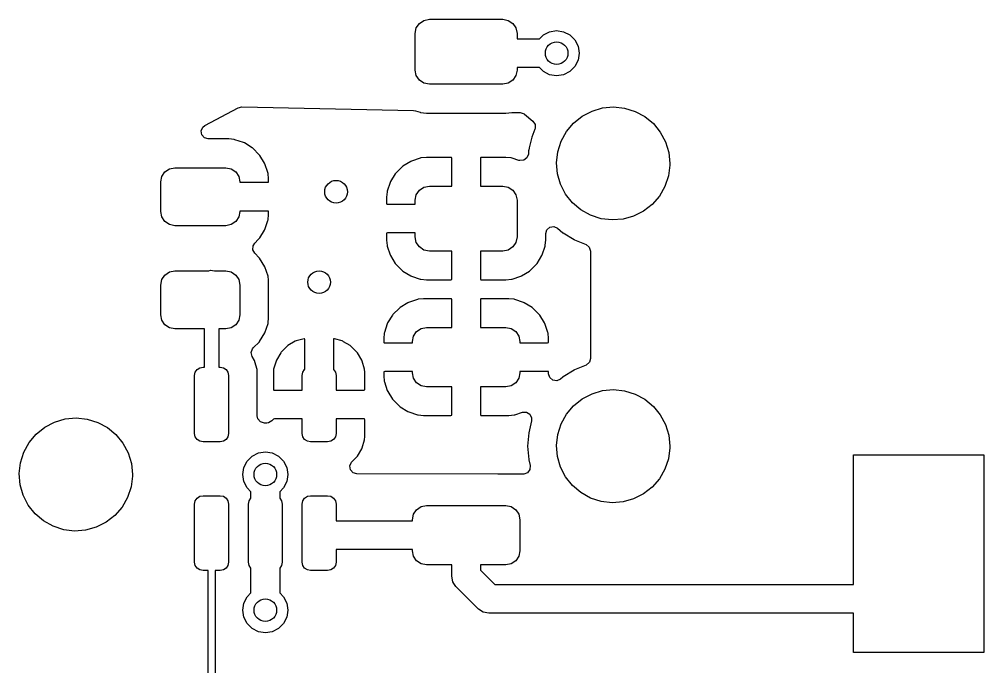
# Model space of a CAD drawing. Extents: x 4.53 to 6.58, y -4.04 to -1.97.
# Drawn here: x 5.098 to 5.77, y -2.417 to -1.967 of the extents above; entities that cross this region are included whole.
import ezdxf

# ---------------------------------------------------------------- set-up
doc = ezdxf.new("R2010")
doc.units = 0
doc.header["$MEASUREMENT"] = 0
doc.layers.add('BLACK', color=7, linetype='CONTINUOUS')

msp = doc.modelspace()

# ---------------------------------------------------------------- linework, layer by layer
at = {"layer": 'BLACK', "linetype": 'CONTINUOUS'}
for p, q in [((5.38009, -1.96728), (5.38386, -1.96654)), ((5.38386, -1.96654), (5.43504, -1.96654)), ((5.43504, -1.96654), (5.43881, -1.96728)), ((5.37402, -1.97638), (5.37476, -1.97261)), ((5.37476, -1.97261), (5.3769, -1.96942)), ((5.3769, -1.96942), (5.38009, -1.96728)), ((5.43881, -1.96728), (5.442, -1.96942)), ((5.442, -1.96942), (5.44413, -1.97261)), ((5.44413, -1.97261), (5.44488, -1.97638)), ((5.37402, -2.00197), (5.37402, -1.97638)), ((5.44488, -1.97638), (5.44488, -1.98016)), ((5.44488, -1.98016), (5.46044, -1.98016)), ((5.46044, -1.98016), (5.46318, -1.97742)), ((5.46318, -1.97742), (5.46757, -1.97518)), ((5.46757, -1.97518), (5.47244, -1.97441)), ((5.47244, -1.97441), (5.47731, -1.97518)), ((5.47731, -1.97518), (5.4817, -1.97742)), ((5.4817, -1.97742), (5.48518, -1.9809)), ((5.48518, -1.9809), (5.48742, -1.98529)), ((5.48742, -1.98529), (5.48819, -1.99016)), ((5.48819, -1.99016), (5.48742, -1.99502)), ((5.46044, -2.00016), (5.44488, -2.00016)), ((5.44488, -2.00016), (5.44488, -2.00197)), ((5.46318, -2.0029), (5.46044, -2.00016)), ((5.48518, -1.99941), (5.4817, -2.0029)), ((5.48742, -1.99502), (5.48518, -1.99941)), ((5.37476, -2.00574), (5.37402, -2.00197)), ((5.3769, -2.00893), (5.37476, -2.00574)), ((5.44413, -2.00574), (5.442, -2.00893)), ((5.44488, -2.00197), (5.44413, -2.00574)), ((5.46757, -2.00513), (5.46318, -2.0029)), ((5.47244, -2.00591), (5.46757, -2.00513)), ((5.47731, -2.00513), (5.47244, -2.00591)), ((5.4817, -2.0029), (5.47731, -2.00513)), ((5.38009, -2.01106), (5.3769, -2.00893)), ((5.38386, -2.01181), (5.38009, -2.01106)), ((5.43504, -2.01181), (5.38386, -2.01181)), ((5.43881, -2.01106), (5.43504, -2.01181)), ((5.442, -2.00893), (5.43881, -2.01106)), ((5.22762, -2.04054), (5.25083, -2.02817)), ((5.25083, -2.02817), (5.25326, -2.02758)), ((5.25326, -2.02758), (5.37273, -2.02997)), ((5.37273, -2.02997), (5.37419, -2.03023)), ((5.37419, -2.03023), (5.3775, -2.03132)), ((5.3775, -2.03132), (5.3775, -2.03132)), ((5.3775, -2.03132), (5.37776, -2.03141)), ((5.37776, -2.03141), (5.37803, -2.03144)), ((5.37803, -2.03144), (5.37803, -2.03144)), ((5.37803, -2.03144), (5.37973, -2.03161)), ((5.37973, -2.03161), (5.38187, -2.03183)), ((5.38187, -2.03183), (5.43702, -2.03183)), ((5.43702, -2.03183), (5.43715, -2.03182)), ((5.43715, -2.03182), (5.44119, -2.0314)), ((5.43715, -2.03182), (5.43715, -2.03182)), ((5.44119, -2.03142), (5.44187, -2.03136)), ((5.44119, -2.0314), (5.44119, -2.03142)), ((5.44187, -2.03136), (5.44574, -2.03143)), ((5.44574, -2.03143), (5.44708, -2.03146)), ((5.44708, -2.03146), (5.44974, -2.0323)), ((5.44974, -2.0323), (5.45016, -2.03261)), ((5.45016, -2.03261), (5.45597, -2.03745)), ((5.49025, -2.03399), (5.49706, -2.03043)), ((5.49706, -2.03043), (5.50443, -2.02826)), ((5.50443, -2.02826), (5.51209, -2.02756)), ((5.51209, -2.02756), (5.51973, -2.02836)), ((5.51973, -2.02836), (5.52707, -2.03064)), ((5.52707, -2.03064), (5.53383, -2.03429)), ((5.22621, -2.04167), (5.22762, -2.04054)), ((5.45597, -2.03745), (5.45752, -2.03977)), ((5.45752, -2.03977), (5.45758, -2.04257)), ((5.47933, -2.04469), (5.48427, -2.0388)), ((5.48427, -2.0388), (5.49025, -2.03399)), ((5.53383, -2.03429), (5.53975, -2.03919)), ((5.53975, -2.03919), (5.5446, -2.04514)), ((5.22505, -2.04422), (5.22621, -2.04167)), ((5.22544, -2.04698), (5.22505, -2.04422)), ((5.22727, -2.04909), (5.22544, -2.04698)), ((5.45737, -2.04316), (5.45515, -2.04852)), ((5.45758, -2.04257), (5.45737, -2.04316)), ((5.47562, -2.05142), (5.47933, -2.04469)), ((5.5446, -2.04514), (5.54821, -2.05193)), ((5.22996, -2.04988), (5.22727, -2.04909)), ((5.24398, -2.04988), (5.22996, -2.04988)), ((5.24423, -2.04989), (5.24398, -2.04988)), ((5.24795, -2.05028), (5.24423, -2.04989)), ((5.24848, -2.05039), (5.24795, -2.05028)), ((5.25455, -2.0524), (5.24848, -2.05039)), ((5.25507, -2.05265), (5.25455, -2.0524)), ((5.2605, -2.05599), (5.25507, -2.05265)), ((5.45511, -2.04871), (5.45336, -2.05599)), ((5.45515, -2.04852), (5.45511, -2.04871)), ((5.4733, -2.05874), (5.47562, -2.05142)), ((5.54821, -2.05193), (5.55043, -2.05928)), ((5.26095, -2.05635), (5.2605, -2.05599)), ((5.26547, -2.06086), (5.26095, -2.05635)), ((5.45275, -2.06047), (5.45175, -2.06308)), ((5.45296, -2.0578), (5.45275, -2.06047)), ((5.45297, -2.05761), (5.45296, -2.0578)), ((5.45336, -2.05599), (5.45297, -2.05761)), ((5.47244, -2.06638), (5.4733, -2.05874)), ((5.55043, -2.05928), (5.55118, -2.06693)), ((5.26582, -2.06131), (5.26547, -2.06086)), ((5.26918, -2.06673), (5.26582, -2.06131)), ((5.26943, -2.06725), (5.26918, -2.06673)), ((5.27145, -2.07332), (5.26943, -2.06725)), ((5.37087, -2.06546), (5.36544, -2.06882)), ((5.37139, -2.06522), (5.37087, -2.06546)), ((5.37746, -2.06319), (5.37139, -2.06522)), ((5.37798, -2.06308), (5.37746, -2.06319)), ((5.38175, -2.06269), (5.37798, -2.06308)), ((5.382, -2.06268), (5.38175, -2.06269)), ((5.39892, -2.06268), (5.382, -2.06268)), ((5.39922, -2.06274), (5.39892, -2.06268)), ((5.39927, -2.06279), (5.39922, -2.06274)), ((5.39945, -2.06339), (5.39927, -2.06279)), ((5.39945, -2.08268), (5.39945, -2.06339)), ((5.41951, -2.06291), (5.41945, -2.06321)), ((5.41945, -2.06321), (5.41945, -2.08268)), ((5.41956, -2.06285), (5.41951, -2.06291)), ((5.42016, -2.06268), (5.41956, -2.06285)), ((5.4369, -2.06268), (5.42016, -2.06268)), ((5.43715, -2.06269), (5.4369, -2.06268)), ((5.44086, -2.06307), (5.43715, -2.06269)), ((5.44139, -2.06318), (5.44086, -2.06307)), ((5.44624, -2.06479), (5.44139, -2.06318)), ((5.44671, -2.06492), (5.44624, -2.06479)), ((5.4495, -2.06474), (5.44671, -2.06492)), ((5.45175, -2.06308), (5.4495, -2.06474)), ((5.47309, -2.07404), (5.47244, -2.06638)), ((5.55118, -2.06693), (5.55117, -2.06803)), ((5.1976, -2.07596), (5.19973, -2.07276)), ((5.19973, -2.07276), (5.20293, -2.07063)), ((5.20293, -2.07063), (5.20669, -2.06988)), ((5.20669, -2.06988), (5.24213, -2.06988)), ((5.24213, -2.06988), (5.24589, -2.07063)), ((5.24589, -2.07063), (5.24909, -2.07276)), ((5.24909, -2.07276), (5.25122, -2.07596)), ((5.27156, -2.07385), (5.27145, -2.07332)), ((5.27196, -2.07761), (5.27156, -2.07385)), ((5.36013, -2.07414), (5.35678, -2.07958)), ((5.36048, -2.07369), (5.36013, -2.07414)), ((5.36499, -2.06918), (5.36048, -2.07369)), ((5.36544, -2.06882), (5.36499, -2.06918)), ((5.47521, -2.08142), (5.47309, -2.07404)), ((5.55117, -2.06803), (5.5502, -2.07565)), ((5.19685, -2.07972), (5.1976, -2.07596)), ((5.19685, -2.10039), (5.19685, -2.07972)), ((5.25122, -2.07596), (5.25197, -2.07972)), ((5.25197, -2.07972), (5.25197, -2.08006)), ((5.25197, -2.08006), (5.27126, -2.08006)), ((5.27126, -2.08006), (5.27186, -2.07988)), ((5.27186, -2.07988), (5.2719, -2.07983)), ((5.2719, -2.07983), (5.27197, -2.07953)), ((5.27197, -2.07787), (5.27196, -2.07761)), ((5.27197, -2.07953), (5.27197, -2.07787)), ((5.35654, -2.0801), (5.35452, -2.08617)), ((5.35678, -2.07958), (5.35654, -2.0801)), ((5.5502, -2.07565), (5.54778, -2.08294)), ((5.35441, -2.0867), (5.35403, -2.09041)), ((5.35452, -2.08617), (5.35441, -2.0867)), ((5.37476, -2.08875), (5.3769, -2.08556)), ((5.3769, -2.08556), (5.38009, -2.08343)), ((5.38009, -2.08343), (5.38386, -2.08268)), ((5.38386, -2.08268), (5.39945, -2.08268)), ((5.41945, -2.08268), (5.43504, -2.08268)), ((5.43504, -2.08268), (5.43881, -2.08343)), ((5.43881, -2.08343), (5.442, -2.08556)), ((5.442, -2.08556), (5.44413, -2.08875)), ((5.47872, -2.08826), (5.47521, -2.08142)), ((5.54778, -2.08294), (5.54398, -2.08962)), ((5.35403, -2.09041), (5.35402, -2.09066)), ((5.35402, -2.09066), (5.35402, -2.0946)), ((5.37402, -2.09252), (5.37476, -2.08875)), ((5.37402, -2.09531), (5.37402, -2.09252)), ((5.44413, -2.08875), (5.44488, -2.09252)), ((5.44488, -2.09252), (5.44488, -2.11811)), ((5.48349, -2.09428), (5.47872, -2.08826)), ((5.48934, -2.09926), (5.48349, -2.09428)), ((5.54398, -2.08962), (5.53896, -2.09544)), ((5.1976, -2.10416), (5.19685, -2.10039)), ((5.25197, -2.10039), (5.25122, -2.10416)), ((5.27144, -2.10006), (5.25197, -2.10006)), ((5.25197, -2.10006), (5.25197, -2.10039)), ((5.27174, -2.10012), (5.27144, -2.10006)), ((5.27179, -2.10017), (5.27174, -2.10012)), ((5.27197, -2.10077), (5.27179, -2.10017)), ((5.27197, -2.10225), (5.27197, -2.10077)), ((5.35402, -2.0946), (5.35419, -2.0952)), ((5.35419, -2.0952), (5.35425, -2.09525)), ((5.35425, -2.09525), (5.35455, -2.09531)), ((5.35455, -2.09531), (5.37402, -2.09531)), ((5.49605, -2.10301), (5.48934, -2.09926)), ((5.53291, -2.10017), (5.52605, -2.10363)), ((5.53896, -2.09544), (5.53291, -2.10017)), ((5.19973, -2.10735), (5.1976, -2.10416)), ((5.20293, -2.10949), (5.19973, -2.10735)), ((5.24909, -2.10735), (5.24589, -2.10949)), ((5.25122, -2.10416), (5.24909, -2.10735)), ((5.26945, -2.11282), (5.27146, -2.10674)), ((5.27146, -2.10674), (5.27157, -2.10622)), ((5.27157, -2.10622), (5.27196, -2.1025)), ((5.27196, -2.1025), (5.27197, -2.10225)), ((5.50336, -2.10538), (5.49605, -2.10301)), ((5.51099, -2.10629), (5.50336, -2.10538)), ((5.51865, -2.1057), (5.51099, -2.10629)), ((5.52605, -2.10363), (5.51865, -2.1057)), ((5.20669, -2.11024), (5.20293, -2.10949)), ((5.24213, -2.11024), (5.20669, -2.11024)), ((5.24589, -2.10949), (5.24213, -2.11024)), ((5.26586, -2.11877), (5.26921, -2.11334)), ((5.26921, -2.11334), (5.26945, -2.11282)), ((5.46488, -2.11571), (5.46567, -2.11303)), ((5.46567, -2.11303), (5.46778, -2.1112)), ((5.46778, -2.1112), (5.47055, -2.1108)), ((5.47055, -2.1108), (5.47306, -2.11194)), ((5.47306, -2.11194), (5.47679, -2.11513)), ((5.26226, -2.12247), (5.26476, -2.11996)), ((5.26476, -2.11996), (5.2655, -2.11922)), ((5.2655, -2.11922), (5.26586, -2.11877)), ((5.35408, -2.11555), (5.35402, -2.11585)), ((5.35402, -2.11585), (5.35402, -2.11996)), ((5.35402, -2.11996), (5.35403, -2.12022)), ((5.35403, -2.12022), (5.35442, -2.12398)), ((5.35413, -2.11549), (5.35408, -2.11555)), ((5.35473, -2.11531), (5.35413, -2.11549)), ((5.37402, -2.11531), (5.35473, -2.11531)), ((5.37402, -2.11811), (5.37402, -2.11531)), ((5.37476, -2.12188), (5.37402, -2.11811)), ((5.44488, -2.11811), (5.44413, -2.12188)), ((5.46449, -2.12393), (5.46487, -2.12022)), ((5.46487, -2.12022), (5.46488, -2.11997)), ((5.46488, -2.11997), (5.46488, -2.11571)), ((5.47679, -2.11513), (5.47696, -2.11523)), ((5.47696, -2.11523), (5.47696, -2.11523)), ((5.47696, -2.11523), (5.4846, -2.11991)), ((5.4846, -2.11991), (5.48477, -2.12001)), ((5.48477, -2.12001), (5.48495, -2.12008)), ((5.48495, -2.12008), (5.48495, -2.12008)), ((5.48495, -2.12008), (5.493, -2.12342)), ((5.26092, -2.12703), (5.26112, -2.12424)), ((5.26227, -2.12948), (5.26092, -2.12703)), ((5.26112, -2.12424), (5.26226, -2.12247)), ((5.35442, -2.12398), (5.35453, -2.12451)), ((5.35453, -2.12451), (5.35656, -2.13058)), ((5.3769, -2.12507), (5.37476, -2.12188)), ((5.38009, -2.1272), (5.3769, -2.12507)), ((5.38386, -2.12795), (5.38009, -2.1272)), ((5.43881, -2.1272), (5.43504, -2.12795)), ((5.442, -2.12507), (5.43881, -2.1272)), ((5.44413, -2.12188), (5.442, -2.12507)), ((5.46236, -2.13053), (5.46438, -2.12446)), ((5.46438, -2.12446), (5.46449, -2.12393)), ((5.493, -2.12342), (5.49518, -2.12517)), ((5.49518, -2.12517), (5.49606, -2.128)), ((5.26548, -2.1327), (5.26227, -2.12948)), ((5.26569, -2.1329), (5.26548, -2.1327)), ((5.26935, -2.13882), (5.26569, -2.1329)), ((5.35656, -2.13058), (5.3568, -2.1311)), ((5.3568, -2.1311), (5.36016, -2.13653)), ((5.39945, -2.12795), (5.38386, -2.12795)), ((5.39945, -2.14742), (5.39945, -2.12795)), ((5.43504, -2.12795), (5.41945, -2.12795)), ((5.41945, -2.12795), (5.41945, -2.14724)), ((5.45877, -2.13649), (5.46212, -2.13105)), ((5.46212, -2.13105), (5.46236, -2.13053)), ((5.49606, -2.128), (5.49606, -2.2027)), ((5.23043, -2.14173), (5.23158, -2.14121)), ((5.23158, -2.14121), (5.23436, -2.14162)), ((5.27156, -2.14543), (5.26935, -2.13882)), ((5.36016, -2.13653), (5.36052, -2.13698)), ((5.36052, -2.13698), (5.36503, -2.14149)), ((5.45391, -2.14145), (5.45841, -2.13694)), ((5.45841, -2.13694), (5.45877, -2.13649)), ((5.19685, -2.15157), (5.1976, -2.14781)), ((5.1976, -2.14781), (5.19973, -2.14462)), ((5.19973, -2.14462), (5.20293, -2.14248)), ((5.20293, -2.14248), (5.20669, -2.14173)), ((5.20669, -2.14173), (5.23043, -2.14173)), ((5.23436, -2.14162), (5.2345, -2.14173)), ((5.2345, -2.14173), (5.24213, -2.14173)), ((5.24213, -2.14173), (5.24589, -2.14248)), ((5.24589, -2.14248), (5.24909, -2.14462)), ((5.24909, -2.14462), (5.25122, -2.14781)), ((5.25122, -2.14781), (5.25197, -2.15157)), ((5.27158, -2.1457), (5.27156, -2.14543)), ((5.27182, -2.14794), (5.27158, -2.1457)), ((5.27158, -2.1457), (5.27158, -2.1457)), ((5.27199, -2.14959), (5.27182, -2.14794)), ((5.36503, -2.14149), (5.36548, -2.14184)), ((5.36548, -2.14184), (5.37092, -2.14519)), ((5.37092, -2.14519), (5.37143, -2.14543)), ((5.37143, -2.14543), (5.37751, -2.14745)), ((5.37751, -2.14745), (5.37803, -2.14756)), ((5.37803, -2.14756), (5.38175, -2.14794)), ((5.38175, -2.14794), (5.382, -2.14795)), ((5.382, -2.14795), (5.39874, -2.14795)), ((5.39874, -2.14795), (5.39934, -2.14778)), ((5.39934, -2.14778), (5.39938, -2.14772)), ((5.39938, -2.14772), (5.39945, -2.14742)), ((5.41945, -2.14724), (5.41962, -2.14784)), ((5.41962, -2.14784), (5.41968, -2.14789)), ((5.41968, -2.14789), (5.41998, -2.14795)), ((5.41998, -2.14795), (5.43689, -2.14795)), ((5.43689, -2.14795), (5.43715, -2.14794)), ((5.43715, -2.14794), (5.44091, -2.14755)), ((5.44091, -2.14755), (5.44144, -2.14744)), ((5.44144, -2.14744), (5.44751, -2.14541)), ((5.44751, -2.14541), (5.44803, -2.14517)), ((5.44803, -2.14517), (5.45346, -2.14181)), ((5.45346, -2.14181), (5.45391, -2.14145)), ((5.19685, -2.17224), (5.19685, -2.15157)), ((5.25197, -2.15157), (5.25197, -2.17224)), ((5.27199, -2.17423), (5.27199, -2.14959)), ((5.37978, -2.16112), (5.37602, -2.16151)), ((5.38004, -2.1611), (5.37978, -2.16112)), ((5.39892, -2.1611), (5.38004, -2.1611)), ((5.39922, -2.16117), (5.39892, -2.1611)), ((5.39927, -2.16122), (5.39922, -2.16117)), ((5.39945, -2.16182), (5.39927, -2.16122)), ((5.41951, -2.16133), (5.41945, -2.16164)), ((5.41956, -2.16128), (5.41951, -2.16133)), ((5.42016, -2.1611), (5.41956, -2.16128)), ((5.43886, -2.1611), (5.42016, -2.1611)), ((5.43912, -2.16112), (5.43886, -2.1611)), ((5.44283, -2.1615), (5.43912, -2.16112)), ((5.36302, -2.1676), (5.35851, -2.17212)), ((5.36347, -2.16725), (5.36302, -2.1676)), ((5.3689, -2.16389), (5.36347, -2.16725)), ((5.36942, -2.16365), (5.3689, -2.16389)), ((5.37549, -2.16162), (5.36942, -2.16365)), ((5.37602, -2.16151), (5.37549, -2.16162)), ((5.39945, -2.1811), (5.39945, -2.16182)), ((5.41945, -2.16164), (5.41945, -2.1811)), ((5.44336, -2.16161), (5.44283, -2.1615)), ((5.44943, -2.16362), (5.44336, -2.16161)), ((5.44995, -2.16387), (5.44943, -2.16362)), ((5.45538, -2.16721), (5.44995, -2.16387)), ((5.45583, -2.16757), (5.45538, -2.16721)), ((5.46035, -2.17208), (5.45583, -2.16757)), ((5.1976, -2.17601), (5.19685, -2.17224)), ((5.25197, -2.17224), (5.25122, -2.17601)), ((5.27161, -2.17795), (5.27198, -2.17435)), ((5.27198, -2.17435), (5.27199, -2.17423)), ((5.35816, -2.17257), (5.35481, -2.178)), ((5.35851, -2.17212), (5.35816, -2.17257)), ((5.46071, -2.17253), (5.46035, -2.17208)), ((5.46406, -2.17795), (5.46071, -2.17253)), ((5.19973, -2.1792), (5.1976, -2.17601)), ((5.20293, -2.18134), (5.19973, -2.1792)), ((5.20669, -2.18209), (5.20293, -2.18134)), ((5.24589, -2.18134), (5.24213, -2.18209)), ((5.24909, -2.1792), (5.24589, -2.18134)), ((5.25122, -2.17601), (5.24909, -2.1792)), ((5.26937, -2.18495), (5.27157, -2.17834)), ((5.27157, -2.17834), (5.27161, -2.17795)), ((5.35457, -2.17852), (5.35255, -2.18459)), ((5.35481, -2.178), (5.35457, -2.17852)), ((5.37812, -2.18185), (5.38189, -2.1811)), ((5.38189, -2.1811), (5.39945, -2.1811)), ((5.41945, -2.1811), (5.43701, -2.1811)), ((5.43701, -2.1811), (5.44077, -2.18185)), ((5.46431, -2.17847), (5.46406, -2.17795)), ((5.46633, -2.18454), (5.46431, -2.17847)), ((5.22728, -2.18209), (5.20669, -2.18209)), ((5.22728, -2.20866), (5.22728, -2.18209)), ((5.24213, -2.18209), (5.23728, -2.18209)), ((5.23728, -2.18209), (5.23728, -2.20866)), ((5.26572, -2.19088), (5.26937, -2.18495)), ((5.35244, -2.18512), (5.35206, -2.18884)), ((5.35255, -2.18459), (5.35244, -2.18512)), ((5.37205, -2.19094), (5.3728, -2.18718)), ((5.3728, -2.18718), (5.37493, -2.18399)), ((5.37493, -2.18399), (5.37812, -2.18185)), ((5.44077, -2.18185), (5.44397, -2.18399)), ((5.44397, -2.18399), (5.4461, -2.18718)), ((5.4461, -2.18718), (5.44685, -2.19094)), ((5.46645, -2.18507), (5.46633, -2.18454)), ((5.46684, -2.18883), (5.46645, -2.18507)), ((5.26126, -2.19534), (5.26552, -2.19108)), ((5.26552, -2.19108), (5.26572, -2.19088)), ((5.26552, -2.19108), (5.26552, -2.19108)), ((5.28496, -2.19416), (5.28077, -2.19834)), ((5.28545, -2.19378), (5.28496, -2.19416)), ((5.29054, -2.19076), (5.28545, -2.19378)), ((5.29111, -2.19052), (5.29054, -2.19076)), ((5.29662, -2.18892), (5.29111, -2.19052)), ((5.29693, -2.18896), (5.29662, -2.18892)), ((5.29709, -2.18949), (5.29693, -2.18896)), ((5.29709, -2.21034), (5.29709, -2.18949)), ((5.31722, -2.18898), (5.31709, -2.18927)), ((5.31709, -2.18927), (5.31709, -2.21034)), ((5.31777, -2.18898), (5.31722, -2.18898)), ((5.32306, -2.19052), (5.31777, -2.18898)), ((5.32363, -2.19076), (5.32306, -2.19052)), ((5.32413, -2.19106), (5.32363, -2.19076)), ((5.32873, -2.19378), (5.32413, -2.19106)), ((5.32922, -2.19416), (5.32873, -2.19378)), ((5.3334, -2.19834), (5.32922, -2.19416)), ((5.35206, -2.18884), (5.35205, -2.18909)), ((5.35205, -2.18909), (5.35205, -2.19106)), ((5.35205, -2.19106), (5.35222, -2.19166)), ((5.35222, -2.19166), (5.35228, -2.19171)), ((5.35228, -2.19171), (5.35258, -2.19177)), ((5.35258, -2.19177), (5.37205, -2.19177)), ((5.37205, -2.19177), (5.37205, -2.19094)), ((5.44685, -2.19094), (5.44685, -2.19177)), ((5.44685, -2.19177), (5.46614, -2.19177)), ((5.46614, -2.19177), (5.46674, -2.1916)), ((5.46674, -2.1916), (5.46678, -2.19154)), ((5.46678, -2.19154), (5.46685, -2.19124)), ((5.46685, -2.18909), (5.46684, -2.18883)), ((5.46685, -2.19124), (5.46685, -2.18909)), ((5.25982, -2.19866), (5.2607, -2.19601)), ((5.26051, -2.20137), (5.25982, -2.19866)), ((5.26217, -2.20419), (5.26051, -2.20137)), ((5.2607, -2.19601), (5.26126, -2.19534)), ((5.28039, -2.19883), (5.27738, -2.20393)), ((5.28077, -2.19834), (5.28039, -2.19883)), ((5.33378, -2.19883), (5.3334, -2.19834)), ((5.3368, -2.20393), (5.33378, -2.19883)), ((5.26226, -2.20449), (5.26217, -2.20419)), ((5.26239, -2.20494), (5.26226, -2.20449)), ((5.26226, -2.20449), (5.26226, -2.20449)), ((5.264, -2.21048), (5.26239, -2.20494)), ((5.27713, -2.2045), (5.27546, -2.21024)), ((5.27738, -2.20393), (5.27713, -2.2045)), ((5.33704, -2.2045), (5.3368, -2.20393)), ((5.33871, -2.21024), (5.33704, -2.2045)), ((5.493, -2.20729), (5.48495, -2.21062)), ((5.49528, -2.20539), (5.493, -2.20729)), ((5.49606, -2.2027), (5.49528, -2.20539)), ((5.22047, -2.21457), (5.22092, -2.21231)), ((5.22047, -2.25492), (5.22047, -2.21457)), ((5.22092, -2.21231), (5.2222, -2.21039)), ((5.2222, -2.21039), (5.22412, -2.20911)), ((5.22412, -2.20911), (5.22638, -2.20866)), ((5.22638, -2.20866), (5.22728, -2.20866)), ((5.23728, -2.20866), (5.23819, -2.20866)), ((5.23819, -2.20866), (5.24045, -2.20911)), ((5.24045, -2.20911), (5.24236, -2.21039)), ((5.24236, -2.21039), (5.24364, -2.21231)), ((5.24364, -2.21231), (5.24409, -2.21457)), ((5.24409, -2.21457), (5.24409, -2.25492)), ((5.26402, -2.21073), (5.264, -2.21048)), ((5.26411, -2.21185), (5.26402, -2.21073)), ((5.26402, -2.21073), (5.26402, -2.21073)), ((5.26411, -2.21195), (5.26411, -2.21185)), ((5.26411, -2.24274), (5.26411, -2.21195)), ((5.27537, -2.21073), (5.27528, -2.21185)), ((5.27528, -2.21185), (5.27528, -2.21205)), ((5.27528, -2.21205), (5.27528, -2.22403)), ((5.27546, -2.21024), (5.27537, -2.21073)), ((5.29528, -2.21457), (5.29573, -2.21231)), ((5.29528, -2.22474), (5.29528, -2.21457)), ((5.29573, -2.21231), (5.29701, -2.21039)), ((5.29701, -2.21039), (5.29709, -2.21034)), ((5.31709, -2.21034), (5.31717, -2.21039)), ((5.31717, -2.21039), (5.31845, -2.21231)), ((5.31845, -2.21231), (5.3189, -2.21457)), ((5.3189, -2.21457), (5.3189, -2.22474)), ((5.3388, -2.21073), (5.33871, -2.21024)), ((5.33889, -2.21185), (5.3388, -2.21073)), ((5.3389, -2.21205), (5.33889, -2.21185)), ((5.3389, -2.22421), (5.3389, -2.21205)), ((5.35211, -2.212), (5.35205, -2.21231)), ((5.35205, -2.21231), (5.35205, -2.21445)), ((5.35205, -2.21445), (5.35206, -2.21471)), ((5.35206, -2.21471), (5.35245, -2.21847)), ((5.35216, -2.21195), (5.35211, -2.212)), ((5.35276, -2.21177), (5.35216, -2.21195)), ((5.37205, -2.21177), (5.35276, -2.21177)), ((5.37205, -2.2126), (5.37205, -2.21177)), ((5.3728, -2.21637), (5.37205, -2.2126)), ((5.44685, -2.2126), (5.4461, -2.21637)), ((5.46632, -2.21177), (5.44685, -2.21177)), ((5.44685, -2.21177), (5.44685, -2.2126)), ((5.46662, -2.21184), (5.46632, -2.21177)), ((5.46667, -2.21188), (5.46662, -2.21184)), ((5.46685, -2.21248), (5.46667, -2.21188)), ((5.46685, -2.21332), (5.46685, -2.21248)), ((5.46762, -2.21597), (5.46685, -2.21332)), ((5.4846, -2.2108), (5.47696, -2.21548)), ((5.48477, -2.2107), (5.4846, -2.2108)), ((5.48495, -2.21062), (5.48477, -2.2107)), ((5.48495, -2.21062), (5.48495, -2.21062)), ((5.35245, -2.21847), (5.35256, -2.219)), ((5.35256, -2.219), (5.35459, -2.22507)), ((5.37493, -2.21956), (5.3728, -2.21637)), ((5.37812, -2.22169), (5.37493, -2.21956)), ((5.38189, -2.22244), (5.37812, -2.22169)), ((5.44077, -2.22169), (5.43701, -2.22244)), ((5.44397, -2.21956), (5.44077, -2.22169)), ((5.4461, -2.21637), (5.44397, -2.21956)), ((5.46972, -2.21781), (5.46762, -2.21597)), ((5.47248, -2.21823), (5.46972, -2.21781)), ((5.47503, -2.21709), (5.47248, -2.21823)), ((5.47665, -2.21571), (5.47503, -2.21709)), ((5.47679, -2.21558), (5.47665, -2.21571)), ((5.47665, -2.21571), (5.47665, -2.21571)), ((5.47696, -2.21548), (5.47679, -2.21558)), ((5.47696, -2.21548), (5.47696, -2.21548)), ((5.27528, -2.22403), (5.27545, -2.22463)), ((5.27545, -2.22463), (5.27551, -2.22468)), ((5.27551, -2.22468), (5.27581, -2.22474)), ((5.27581, -2.22474), (5.29528, -2.22474)), ((5.3189, -2.22474), (5.33818, -2.22474)), ((5.33818, -2.22474), (5.33878, -2.22457)), ((5.33878, -2.22457), (5.33883, -2.22451)), ((5.33883, -2.22451), (5.3389, -2.22421)), ((5.35459, -2.22507), (5.35483, -2.22559)), ((5.35483, -2.22559), (5.35819, -2.23102)), ((5.39945, -2.22244), (5.38189, -2.22244)), ((5.39945, -2.24191), (5.39945, -2.22244)), ((5.43701, -2.22244), (5.41945, -2.22244)), ((5.41945, -2.22244), (5.41945, -2.24173)), ((5.49025, -2.23084), (5.49706, -2.22728)), ((5.49706, -2.22728), (5.50443, -2.22511)), ((5.50443, -2.22511), (5.51209, -2.22441)), ((5.51209, -2.22441), (5.51973, -2.22521)), ((5.51973, -2.22521), (5.52707, -2.22749)), ((5.52707, -2.22749), (5.53383, -2.23114)), ((5.35819, -2.23102), (5.35855, -2.23146)), ((5.35855, -2.23146), (5.36306, -2.23597)), ((5.48427, -2.23565), (5.49025, -2.23084)), ((5.53383, -2.23114), (5.53975, -2.23604)), ((5.36306, -2.23597), (5.36351, -2.23633)), ((5.36351, -2.23633), (5.36895, -2.23968)), ((5.36895, -2.23968), (5.36947, -2.23992)), ((5.36947, -2.23992), (5.37554, -2.24193)), ((5.37554, -2.24193), (5.37607, -2.24205)), ((5.39938, -2.24221), (5.39945, -2.24191)), ((5.41945, -2.24173), (5.41962, -2.24233)), ((5.44288, -2.24204), (5.44341, -2.24192)), ((5.44341, -2.24192), (5.4486, -2.24019)), ((5.4486, -2.24019), (5.45139, -2.24009)), ((5.45139, -2.24009), (5.45379, -2.24152)), ((5.45379, -2.24152), (5.45505, -2.24401)), ((5.47562, -2.24827), (5.47933, -2.24154)), ((5.47933, -2.24154), (5.48427, -2.23565)), ((5.53975, -2.23604), (5.5446, -2.24199)), ((5.5446, -2.24199), (5.54821, -2.24878)), ((5.11624, -2.25052), (5.12305, -2.24696)), ((5.12305, -2.24696), (5.13042, -2.24479)), ((5.13042, -2.24479), (5.13807, -2.2441)), ((5.13807, -2.2441), (5.14571, -2.2449)), ((5.14571, -2.2449), (5.15305, -2.24717)), ((5.15305, -2.24717), (5.15981, -2.25083)), ((5.26456, -2.2448), (5.26411, -2.24274)), ((5.26639, -2.24691), (5.26456, -2.2448)), ((5.26907, -2.2477), (5.26639, -2.24691)), ((5.27075, -2.2477), (5.26907, -2.2477)), ((5.27181, -2.24758), (5.27075, -2.2477)), ((5.27426, -2.24624), (5.27181, -2.24758)), ((5.27446, -2.24588), (5.27426, -2.24624)), ((5.27451, -2.24593), (5.27446, -2.24588)), ((5.27539, -2.24492), (5.27451, -2.24593)), ((5.27599, -2.24474), (5.27539, -2.24492)), ((5.29528, -2.24474), (5.27599, -2.24474)), ((5.29528, -2.25492), (5.29528, -2.24474)), ((5.33836, -2.24474), (5.3189, -2.24474)), ((5.3189, -2.24474), (5.3189, -2.25492)), ((5.33867, -2.24481), (5.33836, -2.24474)), ((5.33872, -2.24486), (5.33867, -2.24481)), ((5.3389, -2.24546), (5.33872, -2.24486)), ((5.3389, -2.25744), (5.3389, -2.24546)), ((5.37607, -2.24205), (5.37978, -2.24243)), ((5.37978, -2.24243), (5.38003, -2.24244)), ((5.38003, -2.24244), (5.39874, -2.24244)), ((5.39874, -2.24244), (5.39934, -2.24226)), ((5.39934, -2.24226), (5.39938, -2.24221)), ((5.41962, -2.24233), (5.41968, -2.24238)), ((5.41968, -2.24238), (5.41998, -2.24244)), ((5.41998, -2.24244), (5.43886, -2.24244)), ((5.43886, -2.24244), (5.43912, -2.24243)), ((5.43912, -2.24243), (5.44288, -2.24204)), ((5.45499, -2.24606), (5.45297, -2.25446)), ((5.45505, -2.24401), (5.45499, -2.24606)), ((5.4733, -2.25559), (5.47562, -2.24827)), ((5.10531, -2.26122), (5.11025, -2.25534)), ((5.11025, -2.25534), (5.11624, -2.25052)), ((5.15981, -2.25083), (5.16573, -2.25572)), ((5.22092, -2.25718), (5.22047, -2.25492)), ((5.24409, -2.25492), (5.24364, -2.25718)), ((5.29573, -2.25718), (5.29528, -2.25492)), ((5.3189, -2.25492), (5.31845, -2.25718)), ((5.45297, -2.25446), (5.45224, -2.26378)), ((5.54821, -2.24878), (5.55043, -2.25613)), ((5.10161, -2.26796), (5.10531, -2.26122)), ((5.16573, -2.25572), (5.17059, -2.26168)), ((5.17059, -2.26168), (5.17419, -2.26846)), ((5.2222, -2.2591), (5.22092, -2.25718)), ((5.22412, -2.26038), (5.2222, -2.2591)), ((5.22638, -2.26083), (5.22412, -2.26038)), ((5.23819, -2.26083), (5.22638, -2.26083)), ((5.24045, -2.26038), (5.23819, -2.26083)), ((5.24236, -2.2591), (5.24045, -2.26038)), ((5.24364, -2.25718), (5.24236, -2.2591)), ((5.29701, -2.2591), (5.29573, -2.25718)), ((5.29892, -2.26038), (5.29701, -2.2591)), ((5.30118, -2.26083), (5.29892, -2.26038)), ((5.31299, -2.26083), (5.30118, -2.26083)), ((5.31525, -2.26038), (5.31299, -2.26083)), ((5.31717, -2.2591), (5.31525, -2.26038)), ((5.31845, -2.25718), (5.31717, -2.2591)), ((5.33704, -2.26499), (5.33871, -2.25925)), ((5.33871, -2.25925), (5.3388, -2.25875)), ((5.3388, -2.25875), (5.33889, -2.25763)), ((5.33889, -2.25763), (5.3389, -2.25744)), ((5.47244, -2.26323), (5.4733, -2.25559)), ((5.55043, -2.25613), (5.55118, -2.26378)), ((5.09929, -2.27528), (5.10161, -2.26796)), ((5.17419, -2.26846), (5.17642, -2.27582)), ((5.26043, -2.27072), (5.26482, -2.26849)), ((5.26482, -2.26849), (5.26969, -2.26772)), ((5.26969, -2.26772), (5.27455, -2.26849)), ((5.27455, -2.26849), (5.27894, -2.27072)), ((5.33378, -2.27066), (5.3368, -2.26556)), ((5.3368, -2.26556), (5.33704, -2.26499)), ((5.45224, -2.26378), (5.45297, -2.2731)), ((5.47309, -2.27089), (5.47244, -2.26323)), ((5.55117, -2.26488), (5.5502, -2.2725)), ((5.55118, -2.26378), (5.55117, -2.26488)), ((5.09843, -2.28291), (5.09929, -2.27528)), ((5.25471, -2.2786), (5.25694, -2.27421)), ((5.25694, -2.27421), (5.26043, -2.27072)), ((5.27894, -2.27072), (5.28243, -2.27421)), ((5.28243, -2.27421), (5.28466, -2.2786)), ((5.32852, -2.27741), (5.32969, -2.27488)), ((5.32969, -2.27488), (5.32992, -2.27463)), ((5.32992, -2.27463), (5.3334, -2.27115)), ((5.3334, -2.27115), (5.33378, -2.27066)), ((5.45297, -2.2731), (5.45302, -2.27329)), ((5.45302, -2.27329), (5.45302, -2.27329)), ((5.45302, -2.27329), (5.45397, -2.27725)), ((5.47521, -2.27827), (5.47309, -2.27089)), ((5.5502, -2.2725), (5.54778, -2.27979)), ((5.67913, -2.36008), (5.67913, -2.26969)), ((5.67913, -2.26969), (5.76969, -2.26969)), ((5.76969, -2.26969), (5.76969, -2.40748)), ((5.17642, -2.27582), (5.17717, -2.28346)), ((5.25394, -2.28346), (5.25471, -2.2786)), ((5.28466, -2.2786), (5.28543, -2.28346)), ((5.32891, -2.28018), (5.32852, -2.27741)), ((5.33074, -2.2823), (5.32891, -2.28018)), ((5.45383, -2.28004), (5.4522, -2.28232)), ((5.45397, -2.27725), (5.45383, -2.28004)), ((5.47872, -2.28511), (5.47521, -2.27827)), ((5.54778, -2.27979), (5.54398, -2.28647)), ((5.09907, -2.29057), (5.09843, -2.28291)), ((5.17715, -2.28456), (5.17619, -2.29219)), ((5.17717, -2.28346), (5.17715, -2.28456)), ((5.25471, -2.28833), (5.25394, -2.28346)), ((5.25694, -2.29272), (5.25471, -2.28833)), ((5.28466, -2.28833), (5.28243, -2.29272)), ((5.28543, -2.28346), (5.28466, -2.28833)), ((5.33342, -2.28309), (5.33074, -2.2823)), ((5.43141, -2.28333), (5.33342, -2.28309)), ((5.44913, -2.28337), (5.43141, -2.28333)), ((5.4496, -2.28335), (5.44913, -2.28337)), ((5.4522, -2.28232), (5.4496, -2.28335)), ((5.48349, -2.29113), (5.47872, -2.28511)), ((5.54398, -2.28647), (5.53896, -2.29229)), ((5.10119, -2.29796), (5.09907, -2.29057)), ((5.17619, -2.29219), (5.17376, -2.29948)), ((5.25969, -2.29546), (5.25694, -2.29272)), ((5.25969, -2.2999), (5.25969, -2.29546)), ((5.28243, -2.29272), (5.27969, -2.29546)), ((5.27969, -2.29546), (5.27969, -2.2999)), ((5.48934, -2.29611), (5.48349, -2.29113)), ((5.53896, -2.29229), (5.53291, -2.29702)), ((5.1047, -2.30479), (5.10119, -2.29796)), ((5.17376, -2.29948), (5.16997, -2.30616)), ((5.22047, -2.30413), (5.22092, -2.30187)), ((5.22092, -2.30187), (5.2222, -2.29996)), ((5.2222, -2.29996), (5.22412, -2.29868)), ((5.22412, -2.29868), (5.22638, -2.29823)), ((5.22638, -2.29823), (5.23819, -2.29823)), ((5.23819, -2.29823), (5.24045, -2.29868)), ((5.24045, -2.29868), (5.24236, -2.29996)), ((5.24236, -2.29996), (5.24364, -2.30187)), ((5.24364, -2.30187), (5.24409, -2.30413)), ((5.25787, -2.30413), (5.25832, -2.30187)), ((5.25832, -2.30187), (5.2596, -2.29996)), ((5.2596, -2.29996), (5.25969, -2.2999)), ((5.27969, -2.2999), (5.27977, -2.29996)), ((5.27977, -2.29996), (5.28105, -2.30187)), ((5.28105, -2.30187), (5.2815, -2.30413)), ((5.29528, -2.30413), (5.29573, -2.30187)), ((5.29573, -2.30187), (5.29701, -2.29996)), ((5.29701, -2.29996), (5.29892, -2.29868)), ((5.29892, -2.29868), (5.30118, -2.29823)), ((5.30118, -2.29823), (5.31299, -2.29823)), ((5.31299, -2.29823), (5.31525, -2.29868)), ((5.31525, -2.29868), (5.31717, -2.29996)), ((5.31717, -2.29996), (5.31845, -2.30187)), ((5.31845, -2.30187), (5.3189, -2.30413)), ((5.49605, -2.29986), (5.48934, -2.29611)), ((5.50336, -2.30223), (5.49605, -2.29986)), ((5.51099, -2.30314), (5.50336, -2.30223)), ((5.52605, -2.30049), (5.51865, -2.30255)), ((5.53291, -2.29702), (5.52605, -2.30049)), ((5.10947, -2.31081), (5.1047, -2.30479)), ((5.16997, -2.30616), (5.16495, -2.31198)), ((5.22047, -2.34449), (5.22047, -2.30413)), ((5.24409, -2.30413), (5.24409, -2.34449)), ((5.25787, -2.34449), (5.25787, -2.30413)), ((5.2815, -2.30413), (5.2815, -2.34449)), ((5.29528, -2.34449), (5.29528, -2.30413)), ((5.3189, -2.30413), (5.3189, -2.31579)), ((5.3728, -2.31119), (5.37493, -2.308)), ((5.37493, -2.308), (5.37812, -2.30587)), ((5.37812, -2.30587), (5.38189, -2.30512)), ((5.38189, -2.30512), (5.43701, -2.30512)), ((5.43701, -2.30512), (5.44077, -2.30587)), ((5.44077, -2.30587), (5.44397, -2.308)), ((5.44397, -2.308), (5.4461, -2.31119)), ((5.51865, -2.30255), (5.51099, -2.30314)), ((5.11533, -2.31579), (5.10947, -2.31081)), ((5.12203, -2.31954), (5.11533, -2.31579)), ((5.16495, -2.31198), (5.15889, -2.31671)), ((5.3189, -2.31579), (5.37205, -2.31579)), ((5.37205, -2.31496), (5.3728, -2.31119)), ((5.37205, -2.31579), (5.37205, -2.31496)), ((5.4461, -2.31119), (5.44685, -2.31496)), ((5.44685, -2.31496), (5.44685, -2.33661)), ((5.12934, -2.32192), (5.12203, -2.31954)), ((5.13697, -2.32283), (5.12934, -2.32192)), ((5.14463, -2.32224), (5.13697, -2.32283)), ((5.15203, -2.32017), (5.14463, -2.32224)), ((5.15889, -2.31671), (5.15203, -2.32017)), ((5.37205, -2.33579), (5.3189, -2.33579)), ((5.3189, -2.33579), (5.3189, -2.34449)), ((5.37205, -2.33661), (5.37205, -2.33579)), ((5.3728, -2.34038), (5.37205, -2.33661)), ((5.37493, -2.34357), (5.3728, -2.34038)), ((5.4461, -2.34038), (5.44397, -2.34357)), ((5.44685, -2.33661), (5.4461, -2.34038)), ((5.22092, -2.34675), (5.22047, -2.34449)), ((5.2222, -2.34866), (5.22092, -2.34675)), ((5.22412, -2.34994), (5.2222, -2.34866)), ((5.24236, -2.34866), (5.24045, -2.34994)), ((5.24364, -2.34675), (5.24236, -2.34866)), ((5.24409, -2.34449), (5.24364, -2.34675)), ((5.25832, -2.34675), (5.25787, -2.34449)), ((5.2596, -2.34866), (5.25832, -2.34675)), ((5.25969, -2.34872), (5.2596, -2.34866)), ((5.25969, -2.36596), (5.25969, -2.34872)), ((5.27977, -2.34866), (5.27969, -2.34872)), ((5.27969, -2.34872), (5.27969, -2.36596)), ((5.28105, -2.34675), (5.27977, -2.34866)), ((5.2815, -2.34449), (5.28105, -2.34675)), ((5.29573, -2.34675), (5.29528, -2.34449)), ((5.29701, -2.34866), (5.29573, -2.34675)), ((5.29892, -2.34994), (5.29701, -2.34866)), ((5.31717, -2.34866), (5.31525, -2.34994)), ((5.31845, -2.34675), (5.31717, -2.34866)), ((5.3189, -2.34449), (5.31845, -2.34675)), ((5.37812, -2.34571), (5.37493, -2.34357)), ((5.38189, -2.34646), (5.37812, -2.34571)), ((5.39945, -2.34646), (5.38189, -2.34646)), ((5.39945, -2.35433), (5.39945, -2.34646)), ((5.43701, -2.34646), (5.41945, -2.34646)), ((5.41945, -2.34646), (5.41945, -2.35019)), ((5.44077, -2.34571), (5.43701, -2.34646)), ((5.44397, -2.34357), (5.44077, -2.34571)), ((5.22638, -2.35039), (5.22412, -2.34994)), ((5.22978, -2.35039), (5.22638, -2.35039)), ((5.22978, -2.42815), (5.22978, -2.35039)), ((5.23819, -2.35039), (5.23478, -2.35039)), ((5.23478, -2.35039), (5.23478, -2.42761)), ((5.24045, -2.34994), (5.23819, -2.35039)), ((5.30118, -2.35039), (5.29892, -2.34994)), ((5.31299, -2.35039), (5.30118, -2.35039)), ((5.31525, -2.34994), (5.31299, -2.35039)), ((5.40021, -2.35816), (5.39945, -2.35433)), ((5.41945, -2.35019), (5.42934, -2.36008)), ((5.40099, -2.35933), (5.40021, -2.35816)), ((5.40238, -2.3614), (5.40099, -2.35933)), ((5.41813, -2.37715), (5.40238, -2.3614)), ((5.42934, -2.36008), (5.67913, -2.36008)), ((5.25471, -2.37309), (5.25694, -2.3687)), ((5.25694, -2.3687), (5.25969, -2.36596)), ((5.27969, -2.36596), (5.28243, -2.3687)), ((5.28243, -2.3687), (5.28466, -2.37309)), ((5.25394, -2.37795), (5.25471, -2.37309)), ((5.28466, -2.37309), (5.28543, -2.37795)), ((5.25471, -2.38282), (5.25394, -2.37795)), ((5.25694, -2.38721), (5.25471, -2.38282)), ((5.28466, -2.38282), (5.28243, -2.38721)), ((5.28543, -2.37795), (5.28466, -2.38282)), ((5.42137, -2.37932), (5.41813, -2.37715)), ((5.4252, -2.38008), (5.42137, -2.37932)), ((5.67913, -2.38008), (5.4252, -2.38008)), ((5.67913, -2.40748), (5.67913, -2.38008)), ((5.26043, -2.39069), (5.25694, -2.38721)), ((5.28243, -2.38721), (5.27894, -2.39069)), ((5.26482, -2.39293), (5.26043, -2.39069)), ((5.26969, -2.3937), (5.26482, -2.39293)), ((5.27455, -2.39293), (5.26969, -2.3937)), ((5.27894, -2.39069), (5.27455, -2.39293)), ((5.76969, -2.40748), (5.67913, -2.40748))]:
    msp.add_line(p, q, dxfattribs=at)
at = {"layer": 'BLACK'}
for centre in [(5.47244, -1.99016), (5.3189, -2.08661), (5.30709, -2.14961), (5.26969, -2.28346), (5.26969, -2.37795)]:
    msp.add_circle(centre, 0.00787, dxfattribs=at)

doc.saveas('drawing.dxf')
